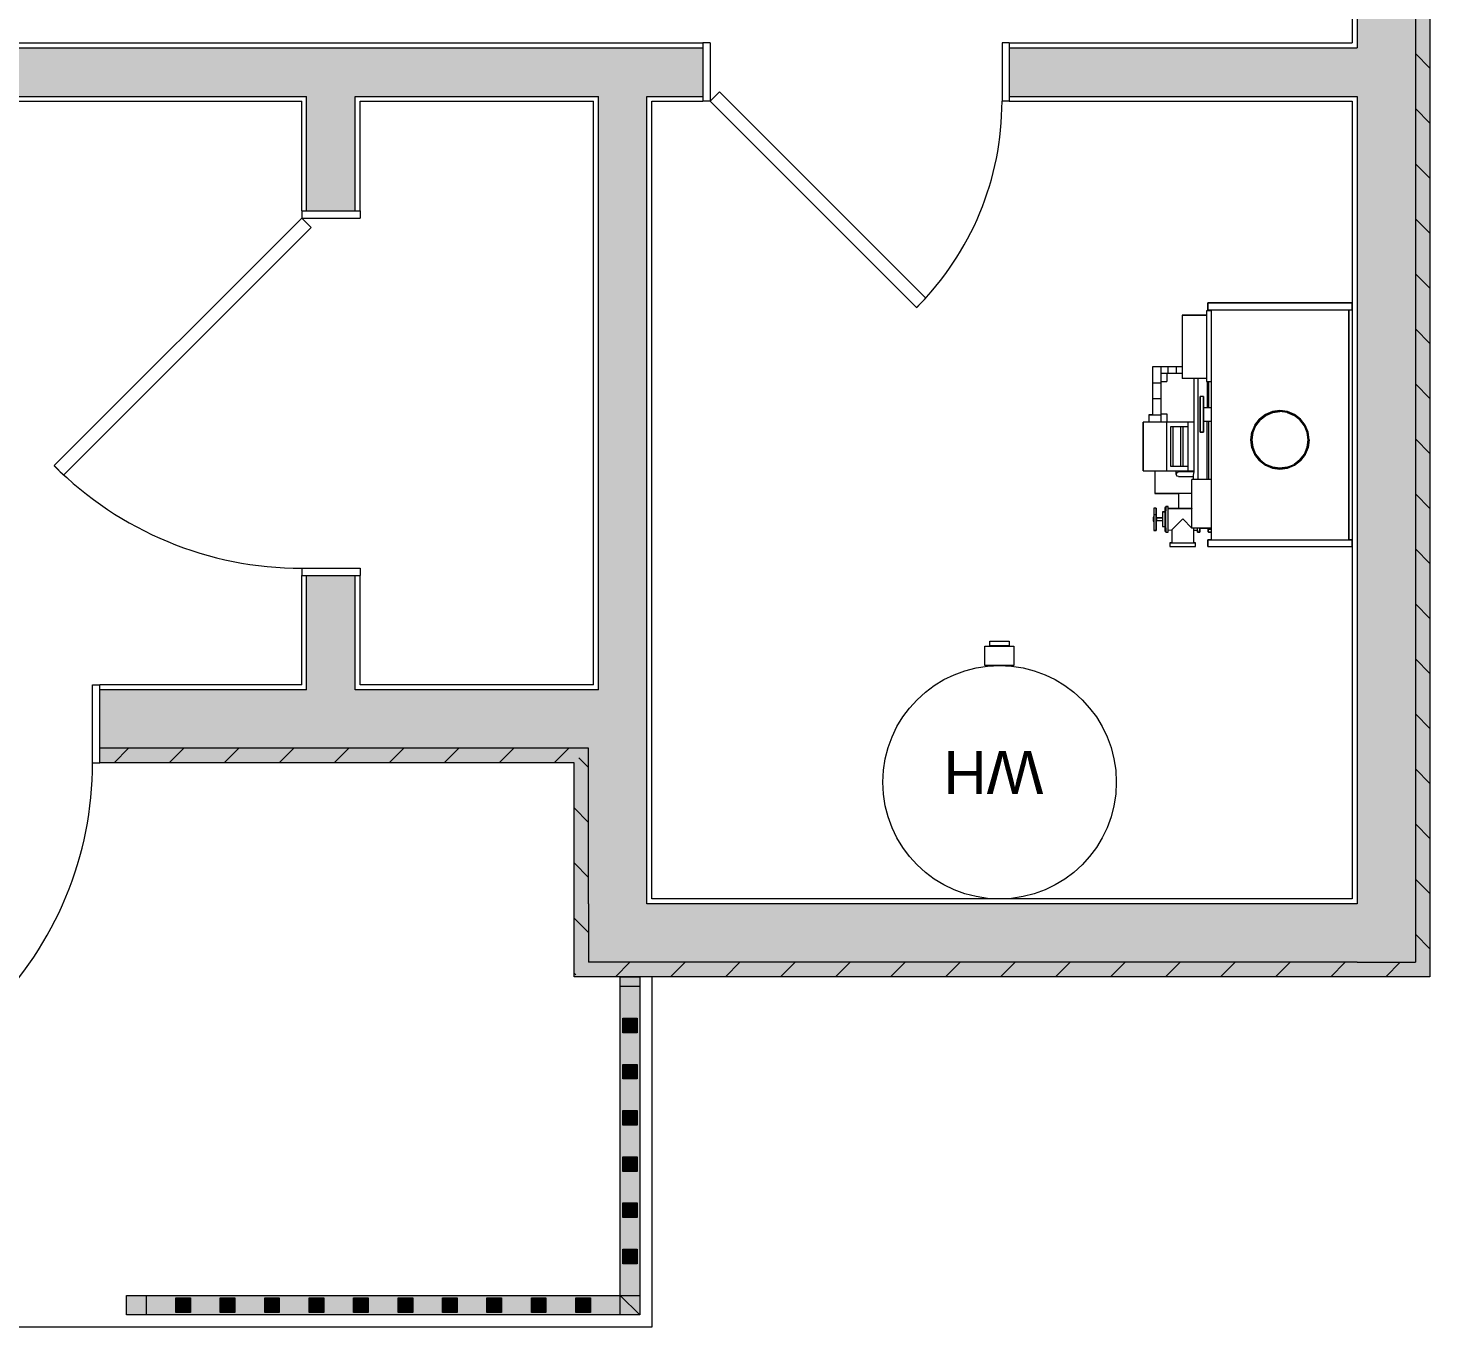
# Model space of a CAD drawing. Header units: inches. Extents: x 99 to 12024, y -5408 to 2559.
# Drawn here: x 9211 to 9355.1, y -4034.8 to -3901.3 of the extents above; entities that cross this region are included whole.
import ezdxf

# ---------------------------------------------------------------- set-up
doc = ezdxf.new("R2010")
doc.units = ezdxf.units.IN
doc.header["$LTSCALE"] = 96
doc.header["$MEASUREMENT"] = 0
doc.linetypes.add('ISO08W100', pattern=[0.96, 0.48, -0.12, 0.24, -0.12])
for name, color, linetype, lineweight in [('Doors', 5, 'Continuous', 5), ('Fixtures_ Interior', 231, 'Continuous', 0), ('Walls_  Invisible', 1, 'ISO08W100', 0), ('Walls_  Normal', 6, 'Continuous', 13), ('Walls_  Railings', 7, 'Continuous', 5)]:
    doc.layers.add(name, color=color, linetype=linetype, lineweight=lineweight)
doc.styles.get("Standard").update_dxf_attribs({"font": 'arial.ttf'})

# ---------------------------------------------------------------- blocks, each defined once
blk = doc.blocks.new('Oil Boiler CAD')
at = {"layer": 'Fixtures_ Interior', "lineweight": 0, "transparency": 33554687}
for p, q in [((-12.5, 6.68), (-12.5, 21.55)), ((-11.8, 21.55), (-12.5, 21.55)), ((-11.8, 6.68), (-11.8, 21.55)), ((11.8, 21.2), (-11.8, 21.2)), ((11.8, 6.68), (11.8, 21.55)), ((12.5, 21.55), (11.8, 21.55)), ((12.5, 6.68), (12.5, 21.55)), ((-4.15, 15.61), (-3.67, 16.23)), ((-3.6, 16.16), (-4.06, 15.56)), ((-3.05, 16.71), (-3.67, 16.23)), ((-3.6, 16.16), (-3, 16.62)), ((-2.33, 17.01), (-3.05, 16.71)), ((-2.3, 16.91), (-3, 16.62)), ((-1.55, 17.11), (-2.33, 17.01)), ((-1.55, 17.01), (-2.3, 16.91)), ((-1.55, 17.11), (-0.77, 17.01)), ((-0.8, 16.91), (-1.55, 17.01)), ((-0.8, 16.91), (-0.1, 16.62)), ((-0.77, 17.01), (-0.05, 16.71)), ((-0.1, 16.62), (0.5, 16.16)), ((-0.05, 16.71), (0.57, 16.23)), ((0.5, 16.16), (0.96, 15.56)), ((0.57, 16.23), (1.05, 15.61)), ((-4.45, 14.89), (-4.55, 14.11)), ((-4.45, 14.89), (-4.15, 15.61)), ((-4.35, 14.86), (-4.45, 14.11)), ((-4.35, 14.86), (-4.06, 15.56)), ((1.25, 14.86), (0.96, 15.56)), ((1.35, 14.89), (1.05, 15.61)), ((1.25, 14.86), (1.35, 14.11)), ((1.45, 14.11), (1.35, 14.89)), ((-4.45, 13.34), (-4.55, 14.11)), ((-4.45, 14.11), (-4.35, 13.36)), ((-4.15, 12.61), (-4.45, 13.34)), ((-4.35, 13.36), (-4.06, 12.66)), ((0.96, 12.66), (1.25, 13.36)), ((1.05, 12.61), (1.35, 13.34)), ((1.25, 13.36), (1.35, 14.11)), ((1.45, 14.11), (1.35, 13.34)), ((-3.67, 11.99), (-4.15, 12.61)), ((-3.6, 12.06), (-4.06, 12.66)), ((-3.67, 11.99), (-3.05, 11.51)), ((-3, 11.6), (-3.6, 12.06)), ((-3.05, 11.51), (-2.33, 11.21)), ((-3, 11.6), (-2.3, 11.31)), ((-0.1, 11.6), (-0.8, 11.31)), ((-0.05, 11.51), (-0.77, 11.21)), ((-0.1, 11.6), (0.5, 12.06)), ((-0.05, 11.51), (0.57, 11.99)), ((0.5, 12.06), (0.96, 12.66)), ((1.05, 12.61), (0.57, 11.99)), ((-2.33, 11.21), (-1.55, 11.11)), ((-2.3, 11.31), (-1.55, 11.21)), ((-0.8, 11.31), (-1.55, 11.21)), ((-1.55, 11.11), (-0.77, 11.21)), ((-12.5, 6.68), (-11.8, 6.68)), ((11.8, 7.03), (-11.8, 7.03)), ((-10.62, 5.86), (-11.02, 5.86)), ((-11.02, 5.86), (-11.02, 5.61)), ((-11.01, 7.03), (-11.01, 6.81)), ((-11.01, 6.81), (-11, 6.73)), ((-11, 6.73), (-10.62, 6.73)), ((-10.62, 6.68), (-10.96, 6.68)), ((-10.72, 6.81), (-10.72, 7.03)), ((-10.71, 6.73), (-10.72, 6.81)), ((-10.62, 7.03), (-10.62, 5.03)), ((-5.62, 7.03), (-5.62, 5.03)), ((0.38, 6.73), (-5.62, 6.73)), ((-5.62, 6.6), (0.38, 6.6)), ((2.9, 6.23), (-0.76, 6.23)), ((-0.76, 6.23), (-0.76, 5.89)), ((-0.76, 5.89), (2.9, 5.89)), ((0.38, 6.23), (0.38, 7.03)), ((1.76, 6.23), (1.76, 7.03)), ((4.44, 6.73), (1.76, 6.73)), ((4.44, 6.6), (1.76, 6.6)), ((2.9, 6.23), (2.9, 5.89)), ((4.44, 6.53), (4.44, 7.03)), ((11.7, 6.53), (4.44, 6.53)), ((4.75, 6.53), (4.75, 4.03)), ((11.25, 4.03), (11.25, 6.53)), ((11.7, 7.03), (11.7, 6.53)), ((11.8, 6.68), (12.5, 6.68)), ((-12.5, 2.76), (-12.5, 5.41)), ((-12.5, 5.41), (-12.09, 5.41)), ((-12.09, 2.76), (-12.09, 5.41)), ((-11.02, 5.61), (-10.62, 5.61)), ((-10.8, 5.23), (-10.62, 5.23)), ((-10.62, 5.03), (-5.62, 5.03)), ((-8.59, 2.6), (-8.59, 5.03)), ((-8.55, 3.66), (-8.55, 5.03)), ((-7.05, 5.03), (-7.05, 1.23)), ((-5.32, 4.74), (-5.31, 5.2)), ((-5.32, 3.66), (-5.32, 4.74)), ((-4.73, 0), (-4.73, 5.26)), ((-4.73, 4.66), (0.27, 4.66)), ((-4.23, 2.84), (-4.23, 4.66)), ((-0.22, 4.66), (-0.22, 2.84)), ((0.27, 5.26), (0.27, 0)), ((-10.79, 2.95), (-12.09, 2.95)), ((-7.05, 3.66), (-8.55, 3.66)), ((-5.32, 3.66), (-5.26, 3.48)), ((-5.09, 3.41), (-5.26, 3.48)), ((-4.91, 3.48), (-5.09, 3.41)), ((-5.09, 3.41), (-4.73, 3.41)), ((-4.91, 3.48), (-4.83, 3.66)), ((-4.23, 4.14), (-0.22, 4.14)), ((-0.22, 3.87), (-4.23, 3.87)), ((-0.22, 3.06), (-4.23, 3.06)), ((11.25, 4.03), (4.75, 4.03)), ((5.27, 4.03), (5.27, 1.82)), ((5.27, 3.45), (5.95, 3.45)), ((5.95, 4.03), (5.95, 0.98)), ((-12.09, 2.76), (-12.5, 2.76)), ((-11.02, 2.6), (-8.37, 2.6)), ((-11.02, 2.35), (-11.02, 2.6)), ((-11.02, 2.35), (-8.37, 2.35)), ((-10.92, 2.35), (-10.92, 2.25)), ((-8.47, 2.25), (-10.92, 2.25)), ((-10.44, 2), (-10.44, 2.25)), ((-8.94, 2), (-10.44, 2)), ((-9.83, 1.37), (-9.83, 2)), ((-9.56, 1.37), (-9.56, 2)), ((-8.94, 2), (-8.94, 2.25)), ((-8.47, 2.35), (-8.47, 2.25)), ((-8.37, 2.35), (-8.37, 2.6)), ((0.27, 2.4), (-4.73, 2.4)), ((-0.22, 2.84), (-4.23, 2.84)), ((1.11, 2.46), (0.27, 2.46)), ((5.95, 1.82), (0.27, 1.82)), ((1.02, 0.58), (1.02, 1.82)), ((1.11, 1.82), (1.11, 2.46)), ((2.67, 1.82), (2.67, 0.98)), ((4.31, 0.98), (4.31, 1.82)), ((5.27, 2.46), (4.44, 2.46)), ((4.44, 1.82), (4.44, 2.46)), ((5.27, 2.59), (5.95, 2.59)), ((-8.54, 1.35), (-10.85, 1.35)), ((-10.85, 1.35), (-10.85, 1.1)), ((-8.54, 1.1), (-10.85, 1.1)), ((-9.9, 1.1), (-9.9, 1.03)), ((-9.49, 1.03), (-9.9, 1.03)), ((-9.56, 1.37), (-9.83, 1.37)), ((-9.49, 1.03), (-9.49, 1.1)), ((-8.54, 1.35), (-8.54, 1.1)), ((-4.73, 1.23), (-7.05, 1.23)), ((-4.73, 0), (0.27, 0)), ((1.02, 0.58), (0.27, 0.58)), ((5.95, 0.98), (1.02, 0.98))]:
    blk.add_line(p, q, dxfattribs=at)
for points in [[(-12.5, 2.92), (-12.5, 3.22), (-12.5, 3.63), (-12.5, 4.09), (-12.5, 4.55), (-12.5, 4.95), (-12.5, 5.25), (-12.5, 5.41), (-12.09, 5.41), (-12.09, 5.23), (-10.8, 5.23), (-10.8, 5.61), (-10.86, 5.61), (-11.02, 5.61), (-11.02, 5.86), (-10.86, 5.86), (-10.62, 5.86), (-10.62, 6.68), (-10.7, 6.68), (-10.96, 6.68), (-11, 6.73), (-11.01, 6.81), (-11.01, 7.03), (-11.8, 7.03), (-11.8, 6.68), (-12.5, 6.68), (-12.5, 21.55), (-11.8, 21.55), (-11.8, 21.2), (11.8, 21.2), (11.8, 21.55), (12.5, 21.55), (12.5, 6.68), (11.8, 6.68), (11.8, 7.03), (11.7, 7.03), (11.7, 6.53), (11.25, 6.53), (11.25, 4.03), (5.95, 4.03), (5.95, 3.45), (5.95, 2.59), (5.95, 1.82), (5.95, 1.28), (5.95, 0.98), (4.31, 0.98), (2.67, 0.98), (1.02, 0.98), (1.02, 0.93), (1.02, 0.58), (0.27, 0.58), (0.27, 0.42), (0.27, 0), (-4.73, 0), (-4.73, 0.42), (-4.73, 0.66), (-4.73, 1.23), (-7.05, 1.23), (-7.05, 1.5), (-7.05, 2), (-7.05, 2.68), (-7.05, 3.45), (-7.05, 3.66), (-8.55, 3.66), (-8.55, 5.03), (-8.59, 5.03), (-8.59, 2.6), (-8.53, 2.6), (-8.37, 2.6), (-8.37, 2.35), (-8.53, 2.35), (-8.83, 2.35), (-8.47, 2.35), (-8.47, 2.25), (-8.94, 2.25), (-8.94, 2), (-9.04, 2), (-9.32, 2), (-9.56, 2), (-9.56, 1.37), (-9.44, 1.35), (-9.95, 1.35), (-9.83, 1.37), (-9.83, 2), (-10.07, 2), (-10.34, 2), (-10.44, 2), (-10.44, 2.25), (-10.92, 2.25), (-10.92, 2.35), (-10.56, 2.35), (-10.86, 2.35), (-11.02, 2.35), (-11.02, 2.6), (-10.86, 2.6), (-10.8, 2.6), (-10.79, 2.95), (-12.09, 2.95), (-12.09, 2.76), (-12.5, 2.76)], [(-4.45, 14.89), (-4.15, 15.61), (-3.67, 16.23), (-3.05, 16.71), (-2.33, 17.01), (-1.55, 17.11), (-0.77, 17.01), (-0.05, 16.71), (0.57, 16.23), (1.05, 15.61), (1.35, 14.89), (1.45, 14.11), (1.35, 13.34), (1.05, 12.61), (0.57, 11.99), (-0.05, 11.51), (-0.77, 11.21), (-1.55, 11.11), (-2.33, 11.21), (-3.05, 11.51), (-3.67, 11.99), (-4.15, 12.61), (-4.45, 13.34), (-4.55, 14.11)], [(-4.35, 14.86), (-4.06, 15.56), (-3.6, 16.16), (-3, 16.62), (-2.3, 16.91), (-1.55, 17.01), (-0.8, 16.91), (-0.1, 16.62), (0.5, 16.16), (0.96, 15.56), (1.25, 14.86), (1.35, 14.11), (1.25, 13.36), (0.96, 12.66), (0.5, 12.06), (-0.1, 11.6), (-0.8, 11.31), (-1.55, 11.21), (-2.3, 11.31), (-3, 11.6), (-3.6, 12.06), (-4.06, 12.66), (-4.35, 13.36), (-4.45, 14.11)], [(-0.76, 6.23), (0.38, 6.23), (1.76, 6.23), (2.9, 6.23), (2.9, 5.89), (-0.76, 5.89)], [(-8.54, 1.1), (-10.85, 1.1), (-10.85, 1.35), (-8.54, 1.35)], [(-9.78, 1.1), (-9.61, 1.1), (-9.49, 1.1), (-9.49, 1.03), (-9.61, 1.03), (-9.78, 1.03), (-9.9, 1.03), (-9.9, 1.1)], [(-9.21, 1.35), (-8.54, 1.35), (-8.54, 1.1), (-9.21, 1.1)]]:
    blk.add_lwpolyline(points, close=True, dxfattribs=at)
for points in [[(-5.62, 5.75), (-5.61, 5.68), (4.75, 5.68)], [(-12.09, 5.23), (-10.8, 5.23), (-10.8, 5.61)], [(-10.79, 2.95), (-9.63, 4.09), (-10.62, 5.03)], [(-5.62, 5.2), (-5.3, 5.2), (-5.17, 5.2), (-4.84, 5.26), (4.75, 5.26)], [(-4.84, 5.26), (-4.83, 4.64), (-4.83, 3.66)]]:
    blk.add_lwpolyline(points, dxfattribs=at)
blk = doc.blocks.new('Large Gas WH')
at = {"layer": 'Fixtures_ Interior', "lineweight": 0, "transparency": 33554687}
for p, q in [((-1.53, 23.99), (-1.53, 25.99)), ((-1.53, 25.99), (1.47, 25.99)), ((-1.01, 26.01), (-1.01, 26.51)), ((-1.01, 26.51), (0.99, 26.51)), ((0.99, 26.01), (-1.01, 26.01)), ((0.99, 26.51), (0.99, 26.01)), ((1.47, 25.99), (1.47, 23.99)), ((1.47, 23.99), (-1.53, 23.99))]:
    blk.add_line(p, q, dxfattribs=at)
blk.add_circle((0, 12), 12, dxfattribs=at)
at = {"layer": 'Fixtures_ Interior', "lineweight": 0, "transparency": 33554687, "insert": (4.5, 15.22), "char_height": 4.4186, "width": 10.4434, "attachment_point": 7, "rotation": 180}
blk.add_mtext('\\fArial|b0|i0|c0|p0;WH\\P', dxfattribs=at)

msp = doc.modelspace()

# ---------------------------------------------------------------- linework, layer by layer
at = {"layer": 'Doors', "transparency": 33554687}
for p, q in [((9281.12, -3902.79), (9280.37, -3902.79)), ((9280.37, -3902.79), (9280.37, -3908.79)), ((9281.12, -3902.79), (9281.12, -3908.79)), ((9311.87, -3902.79), (9311.12, -3902.79)), ((9311.12, -3902.79), (9311.12, -3908.79)), ((9311.87, -3902.79), (9311.87, -3908.79)), ((9281.12, -3908.79), (9280.37, -3908.79)), ((9282.09, -3907.81), (9281.12, -3908.79)), ((9281.12, -3908.79), (9302.33, -3930)), ((9282.09, -3907.81), (9303.3, -3929.03)), ((9311.87, -3908.79), (9311.12, -3908.79)), ((9239.12, -3920.04), (9239.12, -3920.79)), ((9239.12, -3920.04), (9245.12, -3920.04)), ((9245.12, -3920.04), (9245.12, -3920.79)), ((9239.12, -3920.79), (9213.66, -3946.24)), ((9240.09, -3921.76), (9214.63, -3947.21)), ((9239.12, -3920.79), (9245.12, -3920.79)), ((9240.09, -3921.76), (9239.12, -3920.79)), ((9302.33, -3930), (9303.3, -3929.03)), ((9213.66, -3946.24), (9214.63, -3947.21)), ((9239.12, -3956.79), (9239.12, -3957.54)), ((9239.12, -3956.79), (9245.12, -3956.79)), ((9239.12, -3957.54), (9245.12, -3957.54)), ((9245.12, -3956.79), (9245.12, -3957.54)), ((9217.62, -3968.79), (9218.37, -3968.79)), ((9217.62, -3976.79), (9217.62, -3968.79)), ((9218.37, -3976.79), (9218.37, -3968.79)), ((9217.62, -3976.79), (9218.37, -3976.79)), ((9221.12, -4034.79), (9179.12, -4034.79))]:
    msp.add_line(p, q, dxfattribs=at)
for centre, radius, start, end in [((9281.12, -3908.79), 30, 315, 0), ((9239.12, -3920.79), 36, 225, 270), ((9181.62, -3976.79), 36, 315, 0)]:
    msp.add_arc(centre, radius, start, end, dxfattribs=at)
at = {"layer": 'Walls_  Invisible', "transparency": 33554687}
for p, q in [((9355.12, -3905.39), (9353.62, -3903.89)), ((9353.62, -3909.54), (9355.12, -3911.04)), ((9353.62, -3915.2), (9355.12, -3916.7)), ((9353.62, -3920.86), (9355.12, -3922.36)), ((9353.62, -3926.51), (9355.12, -3928.01)), ((9353.62, -3932.17), (9355.12, -3933.67)), ((9355.12, -3939.33), (9353.62, -3937.83)), ((9355.12, -3944.98), (9353.62, -3943.48)), ((9355.12, -3950.64), (9353.62, -3949.14)), ((9353.62, -3954.8), (9355.12, -3956.3)), ((9355.12, -3961.95), (9353.62, -3960.45)), ((9353.62, -3966.11), (9355.12, -3967.61)), ((9353.62, -3971.77), (9355.12, -3973.27)), ((9219.83, -3976.79), (9221.33, -3975.29)), ((9225.49, -3976.79), (9226.99, -3975.29)), ((9231.14, -3976.79), (9232.64, -3975.29)), ((9236.8, -3976.79), (9238.3, -3975.29)), ((9242.46, -3976.79), (9243.96, -3975.29)), ((9248.11, -3976.79), (9249.61, -3975.29)), ((9253.77, -3976.79), (9255.27, -3975.29)), ((9259.43, -3976.79), (9260.93, -3975.29)), ((9265.08, -3976.79), (9266.58, -3975.29)), ((9355.12, -3978.92), (9353.62, -3977.42)), ((9268.62, -3982.93), (9267.12, -3981.43)), ((9353.62, -3983.08), (9355.12, -3984.58)), ((9268.62, -3988.59), (9267.12, -3987.09)), ((9353.62, -3988.74), (9355.12, -3990.24)), ((9268.62, -3994.25), (9267.12, -3992.75)), ((9355.12, -3995.9), (9353.62, -3994.4)), ((9271.37, -3998.79), (9272.87, -3997.29)), ((9277.03, -3998.79), (9278.53, -3997.29)), ((9282.68, -3998.79), (9284.18, -3997.29)), ((9288.34, -3998.79), (9289.84, -3997.29)), ((9294, -3998.79), (9295.5, -3997.29)), ((9299.65, -3998.79), (9301.15, -3997.29)), ((9305.31, -3998.79), (9306.81, -3997.29)), ((9310.97, -3998.79), (9312.47, -3997.29)), ((9316.62, -3998.79), (9318.12, -3997.29)), ((9322.28, -3998.79), (9323.78, -3997.29)), ((9327.94, -3998.79), (9329.44, -3997.29)), ((9333.59, -3998.79), (9335.09, -3997.29)), ((9339.25, -3998.79), (9340.75, -3997.29)), ((9344.91, -3998.79), (9346.41, -3997.29)), ((9350.57, -3998.79), (9352.07, -3997.29))]:
    msp.add_line(p, q, dxfattribs=at)
at = {"layer": 'Walls_  Normal', "transparency": 33554687}
for p, q in [((9355.12, -3638.79), (9355.12, -3998.79)), ((9353.62, -3640.29), (9353.62, -3997.29)), ((9347.62, -3646.29), (9347.62, -3903.29)), ((9347.12, -3646.79), (9347.12, -3902.79)), ((9178.62, -3902.79), (9280.37, -3902.79)), ((9280.37, -3902.79), (9280.37, -3908.79)), ((9311.87, -3902.79), (9347.12, -3902.79)), ((9311.87, -3902.79), (9311.87, -3908.79)), ((9178.62, -3903.29), (9280.37, -3903.29)), ((9280.37, -3903.29), (9280.37, -3908.29)), ((9311.87, -3903.29), (9347.62, -3903.29)), ((9311.87, -3903.29), (9311.87, -3908.29)), ((9178.62, -3908.29), (9239.62, -3908.29)), ((9178.62, -3908.79), (9239.12, -3908.79)), ((9239.12, -3920.04), (9239.12, -3908.79)), ((9239.62, -3920.04), (9239.62, -3908.29)), ((9244.62, -3908.29), (9269.62, -3908.29)), ((9244.62, -3920.04), (9244.62, -3908.29)), ((9245.12, -3908.79), (9269.12, -3908.79)), ((9245.12, -3920.04), (9245.12, -3908.79)), ((9269.12, -3968.79), (9269.12, -3908.79)), ((9269.62, -3969.29), (9269.62, -3908.29)), ((9274.62, -3908.29), (9280.37, -3908.29)), ((9274.62, -3969.29), (9274.62, -3908.29)), ((9275.12, -3908.79), (9280.37, -3908.79)), ((9275.12, -3972.79), (9275.12, -3908.79)), ((9311.87, -3908.29), (9347.62, -3908.29)), ((9311.87, -3908.79), (9347.12, -3908.79)), ((9347.12, -3908.79), (9347.12, -3990.79)), ((9347.62, -3908.29), (9347.62, -3991.29)), ((9239.12, -3920.04), (9245.12, -3920.04)), ((9239.62, -3920.04), (9244.62, -3920.04)), ((9239.12, -3968.79), (9239.12, -3957.54)), ((9239.12, -3957.54), (9245.12, -3957.54)), ((9239.62, -3969.29), (9239.62, -3957.54)), ((9239.62, -3957.54), (9244.62, -3957.54)), ((9244.62, -3969.29), (9244.62, -3957.54)), ((9245.12, -3968.79), (9245.12, -3957.54)), ((9218.37, -3976.79), (9218.37, -3968.79)), ((9239.12, -3968.79), (9218.37, -3968.79)), ((9218.37, -3975.29), (9218.37, -3969.29)), ((9239.62, -3969.29), (9218.37, -3969.29)), ((9268.62, -3969.29), (9244.62, -3969.29)), ((9269.12, -3968.79), (9245.12, -3968.79)), ((9269.62, -3969.29), (9268.62, -3969.29)), ((9274.62, -3991.29), (9274.62, -3969.29)), ((9275.12, -3990.79), (9275.12, -3972.79)), ((9268.62, -3975.29), (9218.37, -3975.29)), ((9268.62, -3977.28), (9267.62, -3976.28)), ((9268.62, -3991.29), (9268.62, -3975.29)), ((9267.12, -3976.79), (9218.37, -3976.79)), ((9267.12, -3998.79), (9267.12, -3976.79)), ((9347.12, -3990.79), (9275.12, -3990.79)), ((9268.62, -3991.29), (9268.62, -3997.29)), ((9347.62, -3991.29), (9274.62, -3991.29)), ((9347.62, -3997.29), (9268.62, -3997.29)), ((9347.62, -3997.29), (9353.62, -3997.29)), ((9267.31, -3998.6), (9267.12, -3998.4)), ((9355.12, -3998.79), (9267.12, -3998.79))]:
    msp.add_line(p, q, dxfattribs=at)
at = {"layer": 'Walls_  Normal', "color": 252, "true_color": 0x949494, "transparency": 33554687}
for points in [[(9355.12, -3638.79), (9355.12, -3998.79), (9353.62, -3640.29), (9353.62, -3997.29)], [(9353.62, -3640.29), (9353.62, -3997.29), (9347.62, -3640.29), (9347.62, -3997.29)], [(9178.62, -3903.29), (9280.37, -3903.29), (9178.62, -3908.29), (9280.37, -3908.29)], [(9311.87, -3903.29), (9347.62, -3903.29), (9311.87, -3908.29), (9347.62, -3908.29)], [(9239.62, -3920.04), (9239.62, -3908.29), (9244.62, -3920.04), (9244.62, -3908.29)], [(9269.62, -3969.29), (9269.62, -3908.29), (9274.62, -3969.29), (9274.62, -3908.29)], [(9239.62, -3969.29), (9239.62, -3957.54), (9244.62, -3969.29), (9244.62, -3957.54)], [(9268.62, -3975.29), (9218.37, -3975.29), (9268.62, -3969.29), (9218.37, -3969.29)], [(9268.62, -3991.29), (9268.62, -3969.29), (9274.62, -3991.29), (9274.62, -3969.29)], [(9267.12, -3976.79), (9218.37, -3976.79), (9268.62, -3975.29), (9218.37, -3975.29)], [(9267.12, -3998.79), (9267.12, -3976.79), (9268.62, -3997.29), (9268.62, -3975.29)], [(9347.62, -3997.29), (9268.62, -3997.29), (9347.62, -3991.29), (9268.62, -3991.29)], [(9355.12, -3998.79), (9267.12, -3998.79), (9353.62, -3997.29), (9268.62, -3997.29)]]:
    msp.add_solid(points, dxfattribs=at)
at = {"layer": 'Walls_  Railings', "transparency": 33554687}
for p, q in [((9275.12, -3998.79), (9275.12, -4034.79)), ((9275.12, -4034.79), (9221.12, -4034.79))]:
    msp.add_line(p, q, dxfattribs=at)
for points in [[(9273.87, -3998.79), (9273.87, -3999.79), (9271.87, -3999.79), (9271.87, -3998.79)], [(9273.87, -3998.79), (9273.87, -4033.54), (9271.87, -4031.54), (9271.87, -3998.79)], [(9272.12, -4003.04), (9273.62, -4003.04), (9273.62, -4004.54), (9272.12, -4004.54)], [(9272.12, -4007.79), (9273.62, -4007.79), (9273.62, -4009.29), (9272.12, -4009.29)], [(9272.12, -4012.54), (9273.62, -4012.54), (9273.62, -4014.04), (9272.12, -4014.04)], [(9272.12, -4017.29), (9273.62, -4017.29), (9273.62, -4018.79), (9272.12, -4018.79)], [(9272.12, -4022.04), (9273.62, -4022.04), (9273.62, -4023.54), (9272.12, -4023.54)], [(9272.12, -4026.79), (9273.62, -4026.79), (9273.62, -4028.29), (9272.12, -4028.29)], [(9221.12, -4033.54), (9221.12, -4031.54), (9223.12, -4031.54), (9223.12, -4033.54)], [(9273.87, -4033.54), (9221.12, -4033.54), (9221.12, -4031.54), (9271.87, -4031.54)], [(9227.68, -4031.79), (9227.68, -4033.29), (9226.18, -4033.29), (9226.18, -4031.79)], [(9232.25, -4031.79), (9232.25, -4033.29), (9230.75, -4033.29), (9230.75, -4031.79)], [(9236.82, -4031.79), (9236.82, -4033.29), (9235.32, -4033.29), (9235.32, -4031.79)], [(9241.39, -4031.79), (9241.39, -4033.29), (9239.89, -4033.29), (9239.89, -4031.79)], [(9245.96, -4031.79), (9245.96, -4033.29), (9244.46, -4033.29), (9244.46, -4031.79)], [(9250.53, -4031.79), (9250.53, -4033.29), (9249.03, -4033.29), (9249.03, -4031.79)], [(9255.09, -4031.79), (9255.09, -4033.29), (9253.59, -4033.29), (9253.59, -4031.79)], [(9259.66, -4031.79), (9259.66, -4033.29), (9258.16, -4033.29), (9258.16, -4031.79)], [(9264.23, -4031.79), (9264.23, -4033.29), (9262.73, -4033.29), (9262.73, -4031.79)], [(9268.8, -4031.79), (9268.8, -4033.29), (9267.3, -4033.29), (9267.3, -4031.79)], [(9273.87, -4033.54), (9271.87, -4033.54), (9271.87, -4031.54), (9273.87, -4031.54)]]:
    msp.add_lwpolyline(points, close=True, dxfattribs=at)
at = {"layer": 'Walls_  Railings', "color": 252, "true_color": 0x949494, "transparency": 33554687}
for points in [[(9273.87, -3999.79), (9271.87, -3999.79), (9273.87, -3999.79), (9273.87, -3998.79)], [(9273.87, -3998.79), (9271.87, -3999.79), (9273.87, -3998.79), (9271.87, -3998.79)], [(9273.87, -4033.54), (9271.87, -4031.54), (9273.87, -4033.54), (9273.87, -3998.79)], [(9273.87, -3998.79), (9271.87, -4031.54), (9273.87, -3998.79), (9271.87, -3998.79)], [(9273.62, -4003.04), (9273.62, -4004.54), (9273.62, -4003.04), (9272.12, -4003.04)], [(9272.12, -4003.04), (9273.62, -4004.54), (9272.12, -4003.04), (9272.12, -4004.54)], [(9273.62, -4007.79), (9273.62, -4009.29), (9273.62, -4007.79), (9272.12, -4007.79)], [(9272.12, -4007.79), (9273.62, -4009.29), (9272.12, -4007.79), (9272.12, -4009.29)], [(9273.62, -4012.54), (9273.62, -4014.04), (9273.62, -4012.54), (9272.12, -4012.54)], [(9272.12, -4012.54), (9273.62, -4014.04), (9272.12, -4012.54), (9272.12, -4014.04)], [(9273.62, -4017.29), (9273.62, -4018.79), (9273.62, -4017.29), (9272.12, -4017.29)], [(9272.12, -4017.29), (9273.62, -4018.79), (9272.12, -4017.29), (9272.12, -4018.79)], [(9273.62, -4022.04), (9273.62, -4023.54), (9273.62, -4022.04), (9272.12, -4022.04)], [(9272.12, -4022.04), (9273.62, -4023.54), (9272.12, -4022.04), (9272.12, -4023.54)], [(9273.62, -4026.79), (9273.62, -4028.29), (9273.62, -4026.79), (9272.12, -4026.79)], [(9272.12, -4026.79), (9273.62, -4028.29), (9272.12, -4026.79), (9272.12, -4028.29)], [(9221.12, -4031.54), (9223.12, -4031.54), (9221.12, -4031.54), (9221.12, -4033.54)], [(9221.12, -4033.54), (9223.12, -4031.54), (9221.12, -4033.54), (9223.12, -4033.54)], [(9271.87, -4031.54), (9273.87, -4033.54), (9271.87, -4031.54), (9221.12, -4033.54)], [(9271.87, -4031.54), (9221.12, -4033.54), (9271.87, -4031.54), (9221.12, -4031.54)], [(9226.18, -4031.79), (9227.68, -4031.79), (9226.18, -4031.79), (9227.68, -4033.29)], [(9226.18, -4031.79), (9227.68, -4033.29), (9226.18, -4031.79), (9226.18, -4033.29)], [(9230.75, -4031.79), (9232.25, -4031.79), (9230.75, -4031.79), (9232.25, -4033.29)], [(9230.75, -4031.79), (9232.25, -4033.29), (9230.75, -4031.79), (9230.75, -4033.29)], [(9235.32, -4031.79), (9236.82, -4031.79), (9235.32, -4031.79), (9236.82, -4033.29)], [(9236.82, -4033.29), (9235.32, -4033.29), (9236.82, -4033.29), (9235.32, -4031.79)], [(9239.89, -4031.79), (9241.39, -4031.79), (9239.89, -4031.79), (9241.39, -4033.29)], [(9241.39, -4033.29), (9239.89, -4033.29), (9241.39, -4033.29), (9239.89, -4031.79)], [(9245.96, -4033.29), (9244.46, -4033.29), (9245.96, -4033.29), (9245.96, -4031.79)], [(9245.96, -4031.79), (9244.46, -4033.29), (9245.96, -4031.79), (9244.46, -4031.79)], [(9249.03, -4031.79), (9250.53, -4031.79), (9249.03, -4031.79), (9250.53, -4033.29)], [(9249.03, -4031.79), (9250.53, -4033.29), (9249.03, -4031.79), (9249.03, -4033.29)], [(9253.59, -4031.79), (9255.09, -4031.79), (9253.59, -4031.79), (9255.09, -4033.29)], [(9253.59, -4031.79), (9255.09, -4033.29), (9253.59, -4031.79), (9253.59, -4033.29)], [(9258.16, -4031.79), (9259.66, -4031.79), (9258.16, -4031.79), (9259.66, -4033.29)], [(9259.66, -4033.29), (9258.16, -4033.29), (9259.66, -4033.29), (9258.16, -4031.79)], [(9262.73, -4031.79), (9264.23, -4031.79), (9262.73, -4031.79), (9264.23, -4033.29)], [(9264.23, -4033.29), (9262.73, -4033.29), (9264.23, -4033.29), (9262.73, -4031.79)], [(9268.8, -4033.29), (9267.3, -4033.29), (9268.8, -4033.29), (9268.8, -4031.79)], [(9268.8, -4031.79), (9267.3, -4033.29), (9268.8, -4031.79), (9267.3, -4031.79)], [(9273.87, -4031.54), (9273.87, -4033.54), (9273.87, -4031.54), (9271.87, -4033.54)], [(9273.87, -4031.54), (9271.87, -4033.54), (9273.87, -4031.54), (9271.87, -4031.54)]]:
    msp.add_solid(points, dxfattribs=at)

# ---------------------------------------------------------------- block references
at = {"layer": 'Fixtures_ Interior', "transparency": 33554687, "xscale": -1.002500057220459, "yscale": 0.9976751804351807, "rotation": 269.9999999999999}
msp.add_blockref('Oil Boiler CAD', (9325.62, -3942.04), dxfattribs=at)
at = {"layer": 'Fixtures_ Interior', "transparency": 33554687}
msp.add_blockref('Large Gas WH', (9310.87, -3990.79), dxfattribs=at)

doc.saveas('drawing.dxf')
